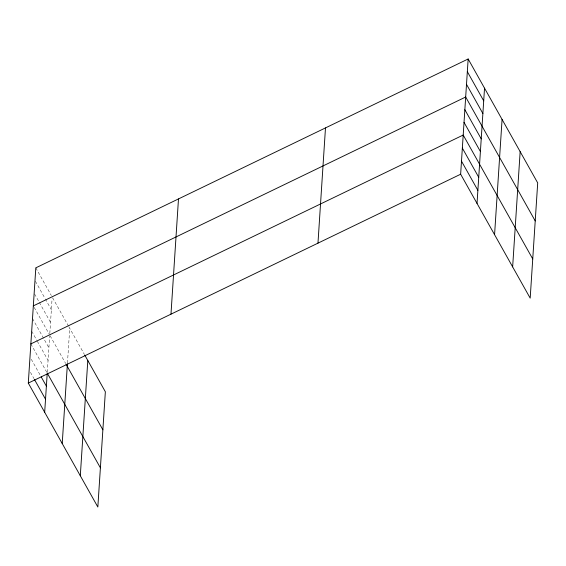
<?xml version="1.0" encoding="UTF-8"?>
<svg xmlns="http://www.w3.org/2000/svg" width="566" height="566" viewBox="0 0 566 566"><rect width="100%" height="100%" fill="white"/><g stroke="black" fill="none" stroke-linecap="round" stroke-linejoin="round"><path stroke-width="0.42" stroke-dasharray="2.83 2.12" d="M47.289 372.251L49.652 335.914M49.822 333.374L52.079 298.728M67.474 362.947L69.731 328.301M35.814 267.852L51.329 295.502M52.617 297.801L68.451 326.016M68.875 326.78L84.369 354.38M35.417 281.295L44.898 298.197M45.33 298.961L51.364 309.715M34.59 293.973L38.898 301.657M39.33 302.421L50.537 322.394M34.193 307.416L49.277 334.301M50.141 335.829L65.543 363.28M32.503 318.559L48.881 347.743M31.682 331.237L36.854 340.449M37.285 341.22L48.06 360.422M30.854 343.909L46.801 372.329M31.293 359.276L40.349 375.407M30.444 372.336L33.889 378.477"/><path stroke-width="0.85" d="M84.794 355.144L105.354 391.778L97.84 507.016L28.3 383.09L35.814 267.852L468.16 58.984L537.7 182.91L530.186 298.148L460.646 174.222L468.16 58.984M44.679 412.274L47.176 373.963M62.225 443.539L67.418 363.797M80.301 475.751L87.808 360.514M170.974 314.165L178.488 198.928M317.972 243.147L325.485 127.909M477.025 203.406L484.531 88.169M494.571 234.671L502.077 119.433M512.647 266.883L520.154 151.646M33.33 305.881L465.677 97.012L535.224 220.938M30.854 343.909L463.2 135.041L532.74 258.966M28.3 383.09L460.646 174.222M467.332 71.663L483.711 100.847M466.504 84.334L482.883 113.518M464.849 109.691L481.227 138.875M464.028 122.362L480.407 151.547M462.351 148.101L478.73 177.285M461.495 161.161L477.874 190.346M65.967 364.044L102.878 429.806M47.233 373.093L100.394 467.834M41.205 376.942L46.384 386.153M34.321 379.248L45.528 399.214"/></g></svg>
